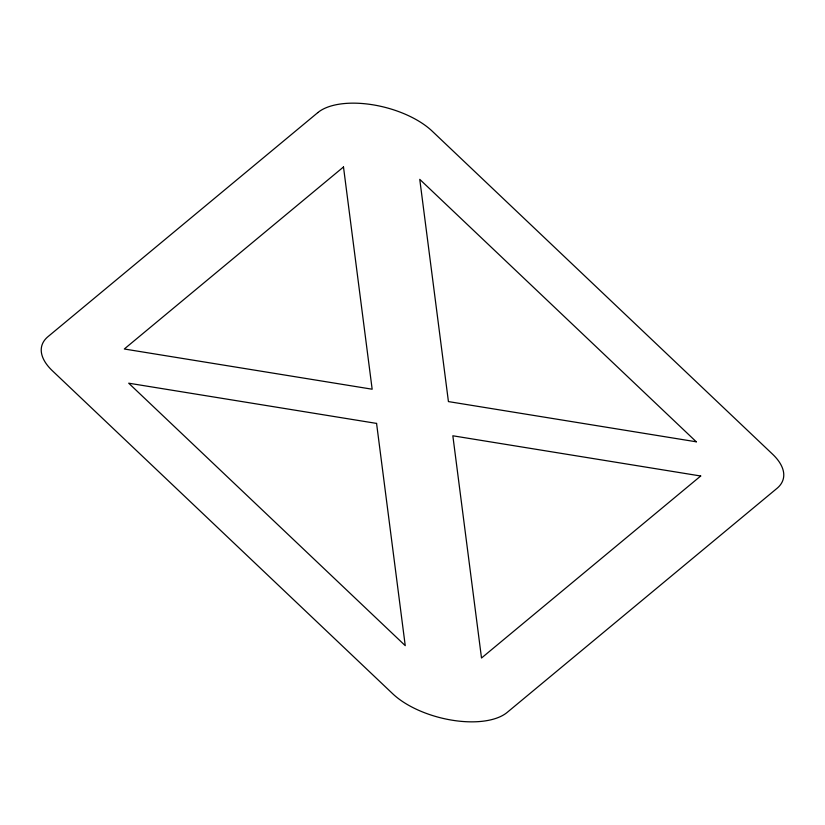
<?xml version="1.0" encoding="UTF-8"?>
<svg xmlns="http://www.w3.org/2000/svg" width="825" height="825" viewBox="0 0 825 825"><rect width="100%" height="100%" fill="white"/><g stroke="black" fill="none" stroke-linecap="round" stroke-linejoin="round"><path stroke-width="1.24" d="M317.811 112.602L48.025 336.621A67.856 32.587 14.5 0 0 52.439 370.817L392.793 693.835A67.856 32.587 14.5 0 0 507.189 712.398L776.975 488.379A67.856 32.587 14.5 0 0 772.561 454.183L432.207 131.165A67.856 32.587 14.5 0 0 317.811 112.602M343.489 166.98L124.297 348.996L372.157 389.214L343.489 166.98M700.703 476.004L481.511 658.02L452.843 435.786L700.703 476.004M696.3 441.808L448.429 401.589L419.76 179.355L696.3 441.808M376.571 423.411L128.7 383.192L405.24 645.645L376.571 423.411"/></g></svg>
